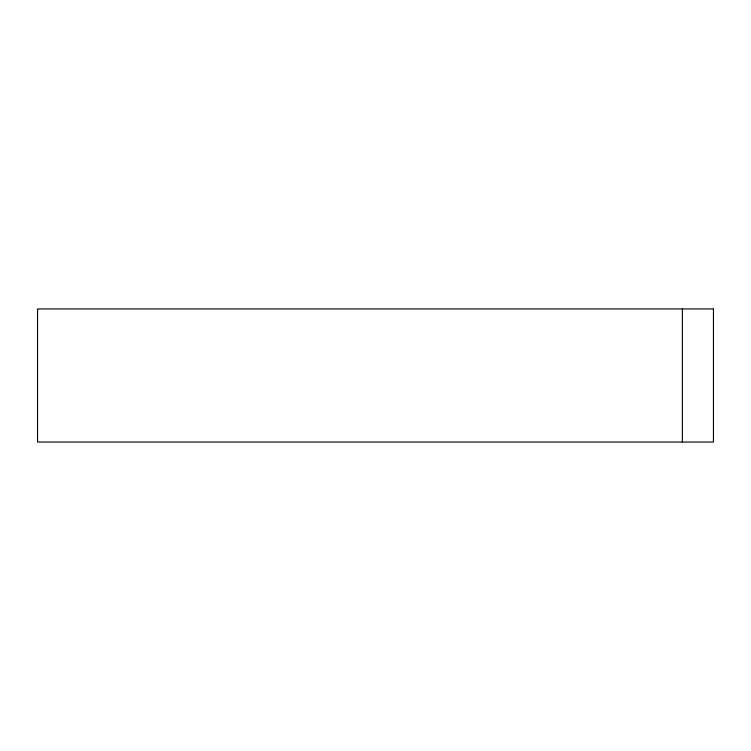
<?xml version="1.0" encoding="UTF-8"?>
<svg xmlns="http://www.w3.org/2000/svg" width="751" height="751" viewBox="0 0 751 751"><rect width="100%" height="100%" fill="white"/><g stroke="black" fill="none" stroke-linecap="round" stroke-linejoin="round"><path stroke-width="1.13" d="M682.377 308.943L682.377 442.057M713.45 308.943L37.55 308.943L37.55 442.057L713.45 442.057L713.45 308.943"/></g></svg>
